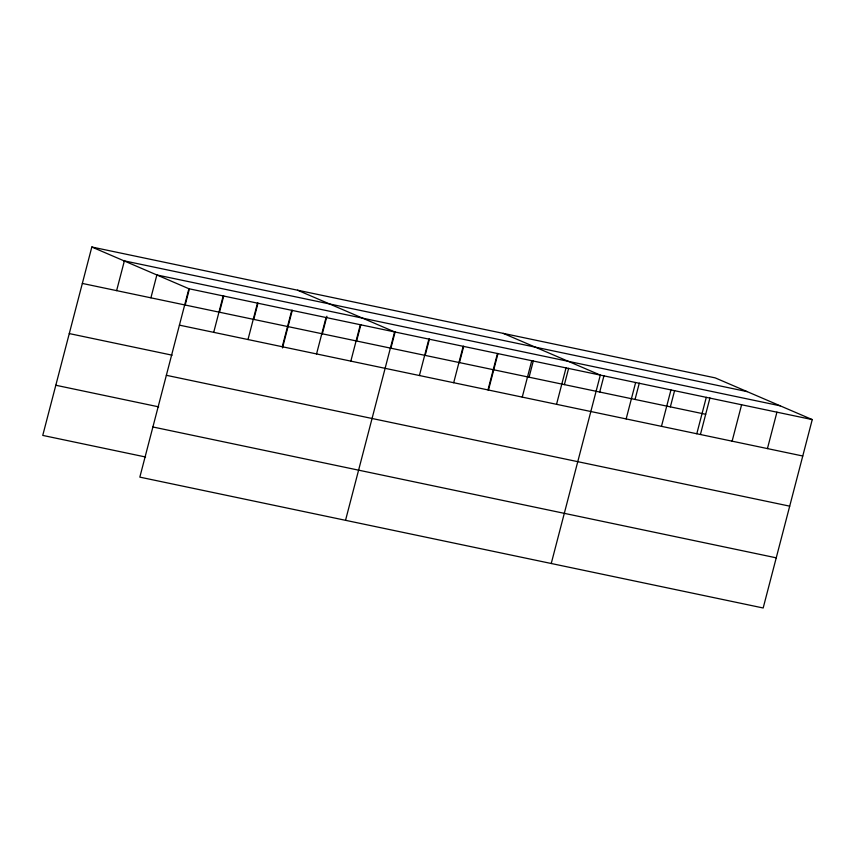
<?xml version="1.0" encoding="UTF-8"?>
<svg xmlns="http://www.w3.org/2000/svg" width="855" height="855" viewBox="0 0 855 855"><rect width="100%" height="100%" fill="white"/><g stroke="black" fill="none" stroke-linecap="round" stroke-linejoin="round"><path stroke-width="1.28" d="M91.827 247.01L188.902 288.734L139.835 477.133L763.173 607.99L812.25 419.591L715.165 377.867L91.827 247.01L42.75 435.409L145.607 457.008M116.622 290.625L124.477 260.486M150.907 297.818L156.796 275.224M185.193 305.021L189.447 288.691M213.707 332.339L223.187 295.926M219.479 312.214L223.732 295.894M247.993 339.542L257.473 303.13M253.764 319.417L258.007 303.087M282.268 346.735L291.758 310.322M282.492 347.932L292.292 310.29M316.553 353.938L326.044 317.515M322.324 333.803L326.909 316.232M350.839 361.131L360.329 324.718M356.61 341.006L360.863 324.686M345.538 520.31L394.604 331.911L297.529 290.198M390.895 348.199L395.149 331.879M419.41 375.527L428.889 339.114M425.181 355.402L429.434 339.072M453.695 382.719L463.175 346.307M459.466 362.595L463.72 346.275M487.981 389.923L497.46 353.51M488.526 389.859L497.995 353.468M522.255 397.115L531.746 360.703M529.074 377.205L533.317 360.885M556.541 404.319L566.031 367.896M564.396 384.622L568.639 368.302M551.24 563.498L600.317 375.099L503.232 333.375M599.718 392.039L603.972 375.719M626.149 418.929L635.639 382.516M635.041 399.456L639.294 383.126M661.471 426.346L670.961 389.923M670.363 406.873L674.616 390.543M696.793 433.752L706.283 397.34M700.459 434.351L709.939 397.96M732.115 441.169L741.606 404.757M767.437 448.586L776.928 412.174M123.857 260.775L747.206 391.633M156.871 274.968L780.209 405.826M188.902 288.734L812.25 419.591M82.337 283.433L705.685 414.28M179.422 325.146L802.76 456.004M69.276 333.578L172.122 355.178M166.351 375.302L789.699 506.16M55.81 385.252L158.667 406.852M152.895 426.976L776.244 557.834"/></g></svg>
